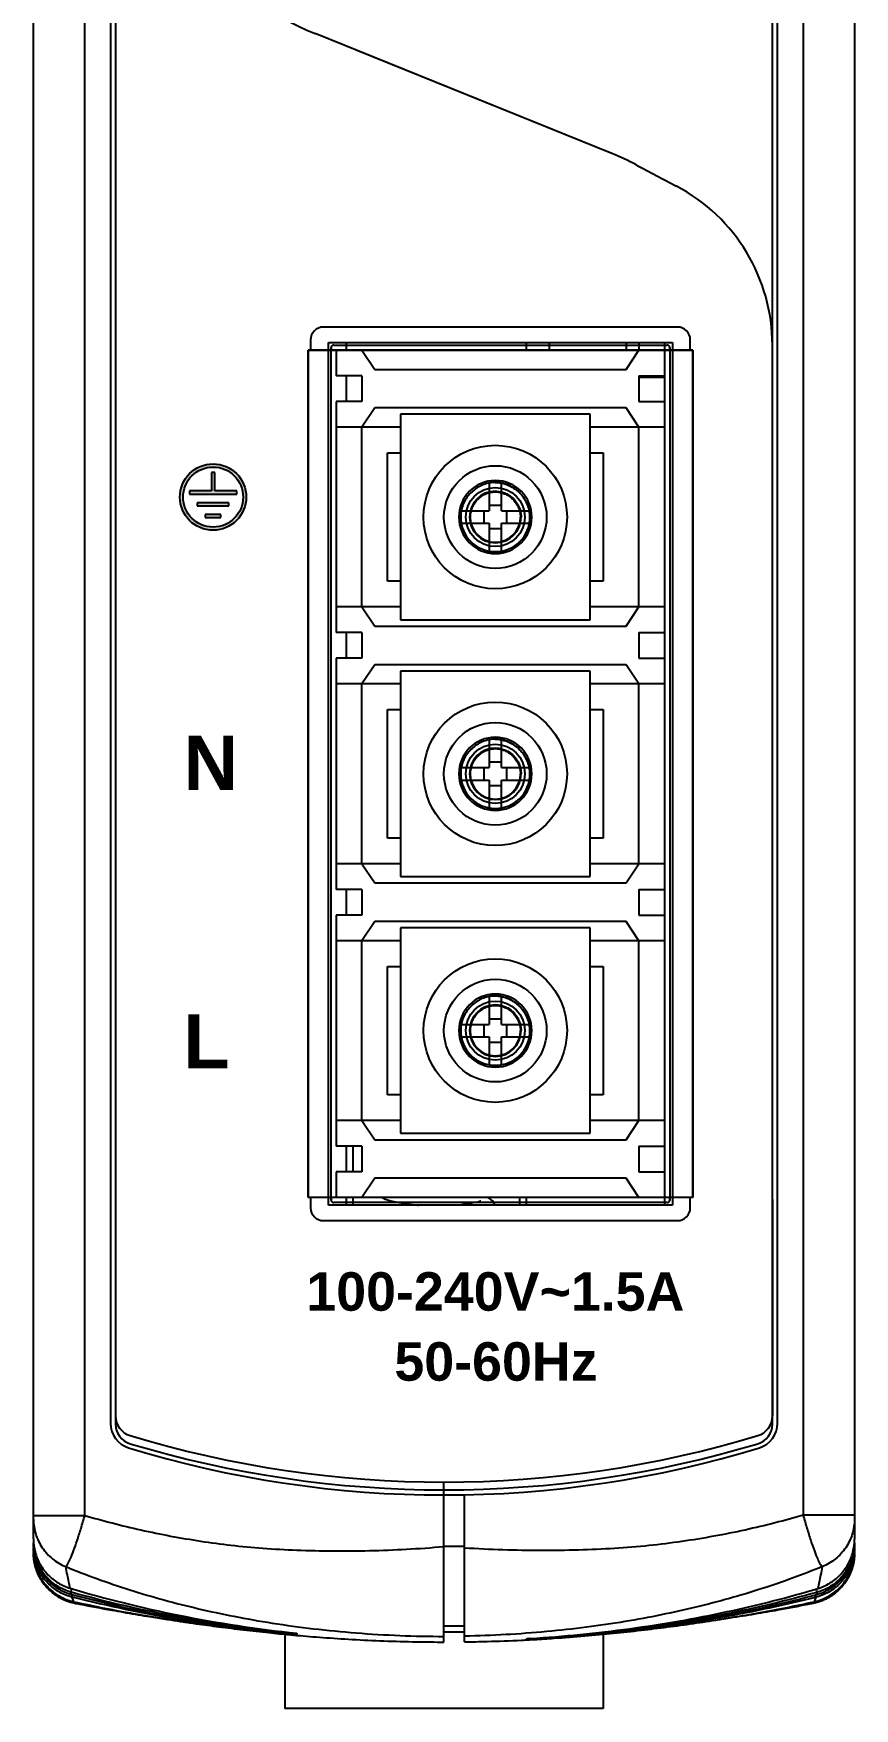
# Model space of a CAD drawing. Header units: inches. Extents: x -228 to 241, y -155 to 115.
# Drawn here: x -118.608 to -117.978, y -43.948 to -42.664 of the extents above; entities that cross this region are included whole.
import ezdxf

# ---------------------------------------------------------------- set-up
doc = ezdxf.new("R2010")
doc.units = ezdxf.units.IN
doc.header["$MEASUREMENT"] = 0
doc.styles.add('ARIAL_BOLD', font='arialbd.ttf')

msp = doc.modelspace()

# ---------------------------------------------------------------- hatches: boundary and pattern name
h = msp.add_hatch(color=256)
h.paths.add_polyline_path([(-118.444365, -43.019284, 1), (-118.495261, -43.019284, 1)])
h.paths.add_polyline_path([(-118.492837, -43.019284, -1), (-118.446788, -43.019284, -1)], flags=16)
h.paths.add_polyline_path([(-118.451636, -43.016982), (-118.48799, -43.016982), (-118.48799, -43.014558), (-118.471024, -43.014558), (-118.471024, -43.000501), (-118.468601, -43.000501), (-118.468601, -43.014558), (-118.451636, -43.014558)], flags=0)
h.paths.add_polyline_path([(-118.457695, -43.023647), (-118.457695, -43.026071), (-118.481931, -43.026071), (-118.481931, -43.023647)], flags=0)
h.paths.add_polyline_path([(-118.463754, -43.032614), (-118.463754, -43.035038), (-118.475872, -43.035038), (-118.475872, -43.032614)], flags=0)

# ---------------------------------------------------------------- linework, layer by layer
for p, q in [((-118.607618, -43.817991), (-118.607618, -41.601594)), ((-117.977696, -41.601409), (-117.977696, -43.818175)), ((-118.568247, -43.799917), (-118.568248, -41.619791)), ((-118.017066, -41.619661), (-118.017066, -43.799796)), ((-118.548562, -41.690307), (-118.548562, -43.729278)), ((-118.544625, -41.689687), (-118.544625, -43.729898)), ((-118.040689, -43.729898), (-118.040688, -41.689687)), ((-118.036751, -43.729278), (-118.036751, -41.690307)), ((-118.040688, -42.902879), (-118.040688, -41.695855)), ((-118.544625, -42.413535), (-118.544625, -43.72373)), ((-118.163797, -42.75595), (-118.391619, -42.663904)), ((-118.163797, -42.75595), (-118.359962, -42.676694)), ((-118.395019, -42.898769), (-118.395019, -42.906643)), ((-118.113523, -42.888926), (-118.385177, -42.888926)), ((-118.38124, -42.900737), (-118.11746, -42.900737)), ((-118.38124, -43.562155), (-118.38124, -42.900737)), ((-118.36746, -42.906643), (-118.36746, -42.900737)), ((-118.229665, -42.900737), (-118.229665, -42.906643)), ((-118.211948, -42.900737), (-118.211948, -42.905659)), ((-118.152893, -42.900737), (-118.152893, -42.906643)), ((-118.143051, -42.900737), (-118.143051, -42.906643)), ((-118.123366, -42.900737), (-118.123366, -43.562155)), ((-118.11746, -42.900737), (-118.11746, -43.562155)), ((-118.103681, -42.906643), (-118.103681, -42.898769)), ((-118.396988, -42.906643), (-118.101712, -42.906643)), ((-118.396988, -42.906643), (-118.396988, -43.556249)), ((-118.101712, -42.906643), (-118.396988, -42.906643)), ((-118.396988, -43.556249), (-118.396988, -42.906643)), ((-118.379271, -42.904674), (-118.379271, -42.906643)), ((-118.379271, -43.558218), (-118.379271, -42.904674)), ((-118.377303, -42.902706), (-118.121397, -42.902706)), ((-118.123366, -42.906643), (-118.375334, -42.906643)), ((-118.375334, -42.906643), (-118.375334, -42.926328)), ((-118.355649, -42.906643), (-118.345807, -42.921407)), ((-118.211948, -42.905659), (-118.211906, -42.906643)), ((-118.211948, -42.905659), (-118.211914, -42.906643)), ((-118.152893, -42.921407), (-118.143051, -42.906643)), ((-118.119429, -42.906643), (-118.119429, -42.904674)), ((-118.119429, -42.904674), (-118.119429, -43.558218)), ((-118.101712, -42.906643), (-118.101712, -43.556249)), ((-118.101712, -43.556249), (-118.101712, -42.906643)), ((-118.040689, -43.72373), (-118.040688, -42.902879)), ((-118.355649, -42.926328), (-118.375334, -42.926328)), ((-118.36746, -42.946013), (-118.36746, -42.926328)), ((-118.355649, -42.926328), (-118.355649, -42.946013)), ((-118.345807, -42.921407), (-118.152893, -42.921407)), ((-118.143051, -42.926328), (-118.123366, -42.926328)), ((-118.143051, -42.926328), (-118.143051, -42.946013)), ((-118.143051, -42.927312), (-118.123366, -42.927312)), ((-118.355649, -42.946013), (-118.375334, -42.946013)), ((-118.375334, -42.946013), (-118.375334, -43.123178)), ((-118.345807, -42.950934), (-118.355649, -42.965698)), ((-118.152893, -42.950934), (-118.345807, -42.950934)), ((-118.143051, -42.965698), (-118.152893, -42.950934)), ((-118.143051, -42.946013), (-118.123366, -42.946013)), ((-118.180452, -42.955855), (-118.326122, -42.955855)), ((-118.326122, -42.955855), (-118.326122, -43.113336)), ((-118.180452, -43.113336), (-118.180452, -42.955855)), ((-118.326122, -42.965698), (-118.375334, -42.965698)), ((-118.355649, -43.103493), (-118.355649, -42.965698)), ((-118.123366, -42.965698), (-118.180452, -42.965698)), ((-118.143051, -43.103493), (-118.143051, -42.965698)), ((-118.335964, -42.985383), (-118.326122, -42.985383)), ((-118.335964, -43.083808), (-118.335964, -42.985383)), ((-118.180452, -42.985383), (-118.17061, -42.985383)), ((-118.17061, -42.985383), (-118.17061, -43.083808)), ((-118.468601, -43.000501), (-118.471024, -43.000501)), ((-118.471024, -43.000501), (-118.471024, -43.014558)), ((-118.468601, -43.000501), (-118.471024, -43.000501)), ((-118.471024, -43.000501), (-118.471024, -43.014558)), ((-118.468601, -43.014558), (-118.468601, -43.000501)), ((-118.468601, -43.014558), (-118.468601, -43.000501)), ((-118.471024, -43.014558), (-118.48799, -43.014558)), ((-118.48799, -43.014558), (-118.48799, -43.016982)), ((-118.471024, -43.014558), (-118.48799, -43.014558)), ((-118.48799, -43.014558), (-118.48799, -43.016982)), ((-118.451636, -43.014558), (-118.468601, -43.014558)), ((-118.451636, -43.014558), (-118.468601, -43.014558)), ((-118.451636, -43.016982), (-118.451636, -43.014558)), ((-118.451636, -43.016982), (-118.451636, -43.014558)), ((-118.258037, -43.008177), (-118.258037, -43.029846)), ((-118.248537, -43.029846), (-118.248537, -43.008177)), ((-118.48799, -43.016982), (-118.451636, -43.016982)), ((-118.48799, -43.016982), (-118.451636, -43.016982)), ((-118.457695, -43.023647), (-118.481931, -43.023647)), ((-118.481931, -43.023647), (-118.481931, -43.026071)), ((-118.457695, -43.023647), (-118.481931, -43.023647)), ((-118.481931, -43.023647), (-118.481931, -43.026071)), ((-118.481931, -43.026071), (-118.457695, -43.026071)), ((-118.481931, -43.026071), (-118.457695, -43.026071)), ((-118.457695, -43.026071), (-118.457695, -43.023647)), ((-118.457695, -43.026071), (-118.457695, -43.023647)), ((-118.248537, -43.025746), (-118.258037, -43.025746)), ((-118.463754, -43.032614), (-118.475872, -43.032614)), ((-118.475872, -43.032614), (-118.475872, -43.035038)), ((-118.463754, -43.032614), (-118.475872, -43.032614)), ((-118.475872, -43.032614), (-118.475872, -43.035038)), ((-118.475872, -43.035038), (-118.463754, -43.035038)), ((-118.475872, -43.035038), (-118.463754, -43.035038)), ((-118.463754, -43.035038), (-118.463754, -43.032614)), ((-118.463754, -43.035038), (-118.463754, -43.032614)), ((-118.279706, -43.029846), (-118.258037, -43.029846)), ((-118.279706, -43.039346), (-118.258037, -43.039346)), ((-118.262136, -43.029846), (-118.262136, -43.039346)), ((-118.258037, -43.039346), (-118.258037, -43.061014)), ((-118.248537, -43.029846), (-118.226868, -43.029846)), ((-118.248537, -43.061014), (-118.248537, -43.039346)), ((-118.248537, -43.039346), (-118.226868, -43.039346)), ((-118.244438, -43.039346), (-118.244438, -43.029846)), ((-118.258037, -43.043445), (-118.248537, -43.043445)), ((-118.326122, -43.083808), (-118.335964, -43.083808)), ((-118.17061, -43.083808), (-118.180452, -43.083808)), ((-118.326122, -43.103493), (-118.375334, -43.103493)), ((-118.355649, -43.103493), (-118.345807, -43.118257)), ((-118.123366, -43.103493), (-118.180452, -43.103493)), ((-118.152893, -43.118257), (-118.143051, -43.103493)), ((-118.345807, -43.118257), (-118.152893, -43.118257)), ((-118.326122, -43.113336), (-118.180452, -43.113336)), ((-118.355649, -43.123178), (-118.375334, -43.123178)), ((-118.36746, -43.142863), (-118.36746, -43.123178)), ((-118.355649, -43.123178), (-118.355649, -43.142863)), ((-118.143051, -43.123178), (-118.123366, -43.123178)), ((-118.143051, -43.123178), (-118.143051, -43.142863)), ((-118.355649, -43.142863), (-118.375334, -43.142863)), ((-118.375334, -43.142863), (-118.375334, -43.320029)), ((-118.143051, -43.142863), (-118.123366, -43.142863)), ((-118.345807, -43.147785), (-118.355649, -43.162548)), ((-118.152893, -43.147785), (-118.345807, -43.147785)), ((-118.180452, -43.152706), (-118.326122, -43.152706)), ((-118.326122, -43.152706), (-118.326122, -43.310186)), ((-118.180452, -43.310186), (-118.180452, -43.152706)), ((-118.143051, -43.162548), (-118.152893, -43.147785)), ((-118.326122, -43.162548), (-118.375334, -43.162548)), ((-118.355649, -43.300344), (-118.355649, -43.162548)), ((-118.123366, -43.162548), (-118.180452, -43.162548)), ((-118.143051, -43.300344), (-118.143051, -43.162548)), ((-118.335964, -43.182233), (-118.326122, -43.182233)), ((-118.335964, -43.280659), (-118.335964, -43.182233)), ((-118.180452, -43.182233), (-118.17061, -43.182233)), ((-118.17061, -43.182233), (-118.17061, -43.280659)), ((-118.258037, -43.205027), (-118.258037, -43.226696)), ((-118.248537, -43.226696), (-118.248537, -43.205027)), ((-118.279706, -43.226696), (-118.258037, -43.226696)), ((-118.262136, -43.226696), (-118.262136, -43.236196)), ((-118.248537, -43.222597), (-118.258037, -43.222597)), ((-118.248537, -43.226696), (-118.226868, -43.226696)), ((-118.244438, -43.236196), (-118.244438, -43.226696)), ((-118.279706, -43.236196), (-118.258037, -43.236196)), ((-118.258037, -43.236196), (-118.258037, -43.257865)), ((-118.258037, -43.240295), (-118.248537, -43.240295)), ((-118.248537, -43.257865), (-118.248537, -43.236196)), ((-118.248537, -43.236196), (-118.226868, -43.236196)), ((-118.326122, -43.280659), (-118.335964, -43.280659)), ((-118.17061, -43.280659), (-118.180452, -43.280659)), ((-118.326122, -43.300344), (-118.375334, -43.300344)), ((-118.355649, -43.300344), (-118.345807, -43.315107)), ((-118.326122, -43.310186), (-118.180452, -43.310186)), ((-118.123366, -43.300344), (-118.180452, -43.300344)), ((-118.152893, -43.315107), (-118.143051, -43.300344)), ((-118.355649, -43.320029), (-118.375334, -43.320029)), ((-118.36746, -43.339714), (-118.36746, -43.320029)), ((-118.355649, -43.320029), (-118.355649, -43.339714)), ((-118.345807, -43.315107), (-118.152893, -43.315107)), ((-118.143051, -43.320029), (-118.123366, -43.320029)), ((-118.143051, -43.320029), (-118.143051, -43.339714)), ((-118.355649, -43.339714), (-118.375334, -43.339714)), ((-118.375334, -43.339714), (-118.375334, -43.516879)), ((-118.345807, -43.344635), (-118.355649, -43.359399)), ((-118.152893, -43.344635), (-118.345807, -43.344635)), ((-118.180452, -43.349556), (-118.326122, -43.349556)), ((-118.326122, -43.349556), (-118.326122, -43.507037)), ((-118.180452, -43.507037), (-118.180452, -43.349556)), ((-118.143051, -43.359399), (-118.152893, -43.344635)), ((-118.143051, -43.339714), (-118.123366, -43.339714)), ((-118.326122, -43.359399), (-118.375334, -43.359399)), ((-118.355649, -43.497194), (-118.355649, -43.359399)), ((-118.123366, -43.359399), (-118.180452, -43.359399)), ((-118.143051, -43.497194), (-118.143051, -43.359399)), ((-118.335964, -43.379084), (-118.326122, -43.379084)), ((-118.335964, -43.477509), (-118.335964, -43.379084)), ((-118.180452, -43.379084), (-118.17061, -43.379084)), ((-118.17061, -43.379084), (-118.17061, -43.477509)), ((-118.258037, -43.401878), (-118.258037, -43.423546)), ((-118.248537, -43.423546), (-118.248537, -43.401878)), ((-118.279706, -43.423546), (-118.258037, -43.423546)), ((-118.262136, -43.423546), (-118.262136, -43.433046)), ((-118.248537, -43.419447), (-118.258037, -43.419447)), ((-118.248537, -43.423546), (-118.226868, -43.423546)), ((-118.244438, -43.433046), (-118.244438, -43.423546)), ((-118.279706, -43.433046), (-118.258037, -43.433046)), ((-118.258037, -43.433046), (-118.258037, -43.454715)), ((-118.258037, -43.437146), (-118.248537, -43.437146)), ((-118.248537, -43.454715), (-118.248537, -43.433046)), ((-118.248537, -43.433046), (-118.226868, -43.433046)), ((-118.326122, -43.477509), (-118.335964, -43.477509)), ((-118.17061, -43.477509), (-118.180452, -43.477509)), ((-118.326122, -43.497194), (-118.375334, -43.497194)), ((-118.355649, -43.497194), (-118.345807, -43.511958)), ((-118.123366, -43.497194), (-118.180452, -43.497194)), ((-118.152893, -43.511958), (-118.143051, -43.497194)), ((-118.355649, -43.516879), (-118.375334, -43.516879)), ((-118.36746, -43.536564), (-118.36746, -43.516879)), ((-118.362539, -43.516879), (-118.362539, -43.536564)), ((-118.355649, -43.516879), (-118.355649, -43.536564)), ((-118.345807, -43.511958), (-118.152893, -43.511958)), ((-118.326122, -43.507037), (-118.180452, -43.507037)), ((-118.143051, -43.516879), (-118.123366, -43.516879)), ((-118.143051, -43.516879), (-118.143051, -43.536564)), ((-118.355649, -43.536564), (-118.375334, -43.536564)), ((-118.375334, -43.536564), (-118.375334, -43.556249)), ((-118.345807, -43.541485), (-118.355649, -43.556249)), ((-118.152893, -43.541485), (-118.345807, -43.541485)), ((-118.143051, -43.556249), (-118.152893, -43.541485)), ((-118.143051, -43.536564), (-118.123366, -43.536564)), ((-118.101712, -43.556249), (-118.396988, -43.556249)), ((-118.101712, -43.556249), (-118.396988, -43.556249)), ((-118.395019, -43.556249), (-118.395019, -43.564123)), ((-118.11746, -43.562155), (-118.38124, -43.562155)), ((-118.379271, -43.556249), (-118.379271, -43.558218)), ((-118.121397, -43.560186), (-118.377303, -43.560186)), ((-118.123366, -43.556249), (-118.375334, -43.556249)), ((-118.36746, -43.562155), (-118.36746, -43.556249)), ((-118.362539, -43.556249), (-118.362539, -43.562155)), ((-118.234586, -43.562155), (-118.234586, -43.556249)), ((-118.229665, -43.556249), (-118.229665, -43.562155)), ((-118.119429, -43.558218), (-118.119429, -43.556249)), ((-118.103681, -43.564123), (-118.103681, -43.556249)), ((-118.040689, -43.557839), (-118.040689, -43.72373)), ((-118.385177, -43.573966), (-118.113523, -43.573966)), ((-118.292657, -43.897025), (-118.292657, -43.774463)), ((-118.276909, -43.896924), (-118.276909, -43.784156)), ((-117.977696, -43.799796), (-118.017066, -43.799796)), ((-118.607618, -43.799917), (-118.568247, -43.799917)), ((-118.607618, -43.820868), (-118.607247, -43.820868)), ((-118.607618, -43.820868), (-118.607618, -43.822418)), ((-118.607618, -43.824506), (-118.607342, -43.824506)), ((-118.607618, -43.824506), (-118.607618, -43.827615)), ((-118.276909, -43.823834), (-118.292657, -43.823834)), ((-117.977696, -43.821022), (-117.978063, -43.821022)), ((-117.977696, -43.824615), (-117.977968, -43.824615)), ((-117.977696, -43.821022), (-117.977696, -43.822554)), ((-117.977696, -43.824615), (-117.977696, -43.827642)), ((-118.607618, -43.828333), (-118.607107, -43.828333)), ((-117.977696, -43.828348), (-117.977793, -43.828348)), ((-118.276909, -43.884842), (-118.292657, -43.884842)), ((-118.292657, -43.889151), (-118.276909, -43.889151)), ((-118.414704, -43.891021), (-118.414704, -43.947981)), ((-118.17061, -43.891015), (-118.17061, -43.947981)), ((-118.17061, -43.947981), (-118.414704, -43.947981))]:
    msp.add_line(p, q)
for points in [[(-118.340101, -43.556249), (-118.3391, -43.556855), (-118.337675, -43.557493), (-118.336123, -43.558033), (-118.334363, -43.55853), (-118.33232, -43.559014), (-118.329941, -43.559499), (-118.327195, -43.559992), (-118.324071, -43.560495), (-118.320582, -43.561009), (-118.316774, -43.56153), (-118.312733, -43.562052), (-118.311905, -43.562155)], [(-118.264371, -43.558998), (-118.26439, -43.559006), (-118.264757, -43.559144), (-118.265538, -43.559385), (-118.26672, -43.559692), (-118.268285, -43.560041), (-118.27021, -43.56042), (-118.272472, -43.560818), (-118.27507, -43.561234), (-118.278018, -43.56167), (-118.28133, -43.562128), (-118.281534, -43.562155)], [(-118.253565, -43.562155), (-118.254228, -43.560414), (-118.255397, -43.55881), (-118.256731, -43.557667), (-118.25813, -43.556837), (-118.259475, -43.556249)], [(-118.229359, -43.895383), (-118.229353, -43.89534), (-118.229347, -43.895259)]]:
    msp.add_lwpolyline(points)
for centre, radius in [((-118.253287, -43.034596), 0.055), ((-118.469813, -43.019284), 0.025448), ((-118.469813, -43.019284), 0.025448), ((-118.469813, -43.019284), 0.023024), ((-118.253287, -43.034596), 0.03937), ((-118.253287, -43.034596), 0.022676), ((-118.253287, -43.231446), 0.055), ((-118.253287, -43.231446), 0.03937), ((-118.253287, -43.231446), 0.022676), ((-118.253287, -43.428296), 0.055), ((-118.253287, -43.428296), 0.03937), ((-118.253287, -43.428296), 0.022676)]:
    msp.add_circle(centre, radius)
for centre, radius, start, end in [((-118.310504, -42.463135), 0.216535, 219.044976, 248), ((-118.237539, -42.938466), 0.19685, 62.045156, 68), ((-113.531328, -34.070517), 9.84252, 242.0451559, 242.2488548), ((-118.178484, -42.902879), 0.137795, 0, 62.248855), ((-118.385177, -42.898769), 0.009843, 89.999998, 179.999998), ((-118.113523, -42.898769), 0.009843, 359.999998, 89.999998), ((-118.377303, -42.904674), 0.001969, 90, 180), ((-118.121397, -42.904674), 0.001969, 0, 90), ((-118.253287, -43.034596), 0.028, 0, 180), ((-118.253287, -43.034596), 0.019773, 90, 0), ((-118.253287, -43.034596), 0.028, 180, 0), ((-118.253287, -43.034596), 0.026574, 180, 0), ((-118.253287, -43.034596), 0.01934, 180, 360), ((-118.253287, -43.231446), 0.028, 0, 180), ((-118.253287, -43.231446), 0.019773, 90, 0), ((-118.253287, -43.231446), 0.028, 180, 0), ((-118.253287, -43.231446), 0.026574, 180, 0), ((-118.253287, -43.231446), 0.01934, 180, 360), ((-118.253287, -43.428296), 0.028, 0, 180), ((-118.253287, -43.428296), 0.019773, 90, 0), ((-118.253287, -43.428296), 0.028, 180, 0), ((-118.253287, -43.428296), 0.026574, 180, 0), ((-118.253287, -43.428296), 0.01934, 180, 360), ((-118.385177, -43.564123), 0.009843, 179.999998, 269.999998), ((-118.377303, -43.558218), 0.001969, 180, 270), ((-118.121397, -43.558218), 0.001969, 270, 0), ((-118.113523, -43.564123), 0.009843, 269.999998, 359.999998), ((-118.528877, -43.729278), 0.019685, 180.000002, 252.981358), ((-118.528877, -43.72373), 0.015748, 180, 253.150724), ((-118.528877, -43.729898), 0.015748, 180, 253.27552), ((-118.056437, -43.729898), 0.015748, 286.724481, 359.999996), ((-118.056437, -43.72373), 0.015748, 286.849278, 359.999996), ((-118.056436, -43.729278), 0.019685, 287.018648, 359.999998), ((-118.292657, -42.957534), 0.826772, 252.981358, 287.018648), ((-118.292657, -42.943755), 0.830709, 253.150724, 286.849278), ((-118.292657, -42.943755), 0.836614, 253.27552, 286.724481)]:
    msp.add_arc(centre, radius, start, end)
for points, start_tangent, end_tangent in [([(-118.253287, -43.008022), (-118.257745, -43.008425), (-118.262169, -43.009645), (-118.266412, -43.011669), (-118.270266, -43.014411), (-118.273613, -43.017784), (-118.276313, -43.021641), (-118.278291, -43.025857), (-118.279473, -43.030223), (-118.27986, -43.034596)], (-0.99999824, -0.00187431), (-0.00175024, -0.99999847)), ([(-118.272627, -43.034596), (-118.272334, -43.031411), (-118.27144, -43.028208), (-118.269948, -43.025113), (-118.267924, -43.022286), (-118.26544, -43.019827), (-118.26261, -43.01784), (-118.25954, -43.016392), (-118.256392, -43.015533), (-118.253287, -43.015256)], (0.00253301, 0.99999679), (0.99999737, 0.00229278)), ([(-118.253287, -43.015256), (-118.256472, -43.015548), (-118.259674, -43.016442), (-118.262769, -43.017934), (-118.265596, -43.019959), (-118.268056, -43.022443), (-118.270042, -43.025273), (-118.271491, -43.028342), (-118.272349, -43.031491), (-118.272627, -43.034596)], (-0.99999679, -0.00253301), (-0.00229278, -0.99999737)), ([(-118.253287, -43.008118), (-118.254871, -43.008124), (-118.256454, -43.008144), (-118.258037, -43.008177)], (-1, 0), (-0.99969531, -0.02468367)), ([(-118.226713, -43.034596), (-118.227117, -43.030137), (-118.228336, -43.025713), (-118.23036, -43.02147), (-118.233102, -43.017616), (-118.236475, -43.01427), (-118.240333, -43.011569), (-118.244548, -43.009591), (-118.248915, -43.00841), (-118.253287, -43.008022)], (-0.00187431, 0.99999824), (-0.99999847, 0.00175024)), ([(-118.253287, -43.008022), (-118.248911, -43.008424), (-118.24451, -43.009652), (-118.240258, -43.011702), (-118.236374, -43.014484), (-118.232994, -43.017897), (-118.230265, -43.021786), (-118.228274, -43.026003), (-118.227095, -43.03033), (-118.226713, -43.034596)], (0.99999679, -0.00253301), (0.00229278, -0.99999737)), ([(-118.248537, -43.008177), (-118.25012, -43.008144), (-118.251703, -43.008124), (-118.253287, -43.008118)], (-0.99969531, 0.02468367), (-1, 0)), ([(-118.253287, -43.014823), (-118.251443, -43.014909), (-118.249637, -43.015163), (-118.247883, -43.015576), (-118.246195, -43.016138), (-118.244575, -43.016845), (-118.243006, -43.017706), (-118.241492, -43.018726), (-118.240098, -43.019864), (-118.238849, -43.021086), (-118.237718, -43.022406), (-118.236685, -43.023856), (-118.235739, -43.025483), (-118.234918, -43.027279), (-118.234281, -43.029143), (-118.233843, -43.031005), (-118.233593, -43.032832), (-118.233519, -43.034596)], (1, 0), (0, -1)), ([(-118.253287, -43.015256), (-118.250102, -43.015548), (-118.2469, -43.016442), (-118.243805, -43.017934), (-118.240978, -43.019959), (-118.238518, -43.022443), (-118.236532, -43.025273), (-118.235083, -43.028342), (-118.234225, -43.031491), (-118.233947, -43.034596)], (0.99999679, -0.00253301), (0.00229278, -0.99999737)), ([(-118.279706, -43.029846), (-118.279738, -43.031428), (-118.279758, -43.033012), (-118.279765, -43.034596)], (-0.02468559, -0.99969526), (0, -1)), ([(-118.279765, -43.034596), (-118.279758, -43.036179), (-118.279738, -43.037763), (-118.279706, -43.039346)], (0, -1), (0.02468559, -0.99969526)), ([(-118.226809, -43.034596), (-118.226816, -43.033012), (-118.226835, -43.031428), (-118.226868, -43.029846)], (0, 1), (-0.02468559, 0.99969526)), ([(-118.226868, -43.039346), (-118.226835, -43.037763), (-118.226816, -43.036179), (-118.226809, -43.034596)], (0.02468559, 0.99969526), (0, 1)), ([(-118.258037, -43.061014), (-118.254871, -43.061067), (-118.251703, -43.061067), (-118.248537, -43.061014)], (0.99969531, -0.02468367), (0.99969531, 0.02468367)), ([(-118.253287, -43.204872), (-118.257745, -43.205276), (-118.262169, -43.206495), (-118.266412, -43.208519), (-118.270266, -43.211261), (-118.273613, -43.214634), (-118.276313, -43.218492), (-118.278291, -43.222707), (-118.279473, -43.227074), (-118.27986, -43.231446)], (-0.99999824, -0.00187431), (-0.00175024, -0.99999847)), ([(-118.226713, -43.231446), (-118.227117, -43.226988), (-118.228336, -43.222564), (-118.23036, -43.21832), (-118.233102, -43.214466), (-118.236475, -43.21112), (-118.240333, -43.208419), (-118.244548, -43.206442), (-118.248915, -43.20526), (-118.253287, -43.204872)], (-0.00187431, 0.99999824), (-0.99999847, 0.00175024)), ([(-118.253287, -43.204872), (-118.248911, -43.205274), (-118.24451, -43.206502), (-118.240258, -43.208552), (-118.236374, -43.211334), (-118.232994, -43.214747), (-118.230265, -43.218636), (-118.228274, -43.222854), (-118.227095, -43.22718), (-118.226713, -43.231446)], (0.99999679, -0.00253301), (0.00229278, -0.99999737)), ([(-118.272627, -43.231446), (-118.272334, -43.228261), (-118.27144, -43.225059), (-118.269948, -43.221964), (-118.267924, -43.219137), (-118.26544, -43.216677), (-118.26261, -43.214691), (-118.25954, -43.213242), (-118.256392, -43.212384), (-118.253287, -43.212106)], (0.00253301, 0.99999679), (0.99999737, 0.00229278)), ([(-118.253287, -43.212106), (-118.256472, -43.212398), (-118.259674, -43.213292), (-118.262769, -43.214784), (-118.265596, -43.216809), (-118.268056, -43.219293), (-118.270042, -43.222123), (-118.271491, -43.225193), (-118.272349, -43.228341), (-118.272627, -43.231446)], (-0.99999679, -0.00253301), (-0.00229278, -0.99999737)), ([(-118.253287, -43.211673), (-118.251443, -43.211759), (-118.249637, -43.212013), (-118.247883, -43.212426), (-118.246195, -43.212989), (-118.244575, -43.213696), (-118.243006, -43.214556), (-118.241492, -43.215576), (-118.240098, -43.216714), (-118.238849, -43.217937), (-118.237718, -43.219257), (-118.236685, -43.220707), (-118.235739, -43.222334), (-118.234918, -43.224129), (-118.234281, -43.225993), (-118.233843, -43.227855), (-118.233593, -43.229682), (-118.233519, -43.231446)], (1, 0), (0, -1)), ([(-118.253287, -43.212106), (-118.250102, -43.212398), (-118.2469, -43.213292), (-118.243805, -43.214784), (-118.240978, -43.216809), (-118.238518, -43.219293), (-118.236532, -43.222123), (-118.235083, -43.225193), (-118.234225, -43.228341), (-118.233947, -43.231446)], (0.99999679, -0.00253301), (0.00229278, -0.99999737)), ([(-118.226809, -43.231446), (-118.226816, -43.229862), (-118.226835, -43.228279), (-118.226868, -43.226696)], (0, 1), (-0.02468559, 0.99969526)), ([(-118.226868, -43.236196), (-118.226835, -43.234613), (-118.226816, -43.23303), (-118.226809, -43.231446)], (0.02468559, 0.99969526), (0, 1)), ([(-118.258037, -43.257865), (-118.254871, -43.257917), (-118.251703, -43.257917), (-118.248537, -43.257865)], (0.99969531, -0.02468367), (0.99969531, 0.02468367)), ([(-118.253287, -43.401723), (-118.257745, -43.402126), (-118.262169, -43.403345), (-118.266412, -43.40537), (-118.270266, -43.408112), (-118.273613, -43.411484), (-118.276313, -43.415342), (-118.278291, -43.419558), (-118.279473, -43.423924), (-118.27986, -43.428296)], (-0.99999824, -0.00187431), (-0.00175024, -0.99999847)), ([(-118.253287, -43.401819), (-118.254871, -43.401825), (-118.256454, -43.401845), (-118.258037, -43.401878)], (-1, 0), (-0.99969531, -0.02468367)), ([(-118.226713, -43.428296), (-118.227117, -43.423838), (-118.228336, -43.419414), (-118.23036, -43.415171), (-118.233102, -43.411317), (-118.236475, -43.40797), (-118.240333, -43.40527), (-118.244548, -43.403292), (-118.248915, -43.402111), (-118.253287, -43.401723)], (-0.00187431, 0.99999824), (-0.99999847, 0.00175024)), ([(-118.253287, -43.401723), (-118.248911, -43.402124), (-118.24451, -43.403353), (-118.240258, -43.405403), (-118.236374, -43.408185), (-118.232994, -43.411598), (-118.230265, -43.415487), (-118.228274, -43.419704), (-118.227095, -43.42403), (-118.226713, -43.428296)], (0.99999679, -0.00253301), (0.00229278, -0.99999737)), ([(-118.248537, -43.401878), (-118.25012, -43.401845), (-118.251703, -43.401825), (-118.253287, -43.401819)], (-0.99969531, 0.02468367), (-1, 0)), ([(-118.272627, -43.428296), (-118.272334, -43.425111), (-118.27144, -43.421909), (-118.269948, -43.418814), (-118.267924, -43.415987), (-118.26544, -43.413527), (-118.26261, -43.411541), (-118.25954, -43.410093), (-118.256392, -43.409234), (-118.253287, -43.408957)], (0.00253301, 0.99999679), (0.99999737, 0.00229278)), ([(-118.253287, -43.408957), (-118.256472, -43.409249), (-118.259674, -43.410143), (-118.262769, -43.411635), (-118.265596, -43.413659), (-118.268056, -43.416143), (-118.270042, -43.418974), (-118.271491, -43.422043), (-118.272349, -43.425192), (-118.272627, -43.428296)], (-0.99999679, -0.00253301), (-0.00229278, -0.99999737)), ([(-118.253287, -43.408524), (-118.251443, -43.40861), (-118.249637, -43.408863), (-118.247883, -43.409276), (-118.246195, -43.409839), (-118.244575, -43.410546), (-118.243006, -43.411407), (-118.241492, -43.412427), (-118.240098, -43.413565), (-118.238849, -43.414787), (-118.237718, -43.416107), (-118.236685, -43.417557), (-118.235739, -43.419184), (-118.234918, -43.42098), (-118.234281, -43.422843), (-118.233843, -43.424705), (-118.233593, -43.426532), (-118.233519, -43.428296)], (1, 0), (0, -1)), ([(-118.253287, -43.408957), (-118.250102, -43.409249), (-118.2469, -43.410143), (-118.243805, -43.411635), (-118.240978, -43.413659), (-118.238518, -43.416143), (-118.236532, -43.418974), (-118.235083, -43.422043), (-118.234225, -43.425192), (-118.233947, -43.428296)], (0.99999679, -0.00253301), (0.00229278, -0.99999737)), ([(-118.279706, -43.423546), (-118.279738, -43.425129), (-118.279758, -43.426712), (-118.279765, -43.428296)], (-0.02468559, -0.99969526), (0, -1)), ([(-118.226809, -43.428296), (-118.226816, -43.426712), (-118.226835, -43.425129), (-118.226868, -43.423546)], (0, 1), (-0.02468559, 0.99969526)), ([(-118.279765, -43.428296), (-118.279758, -43.42988), (-118.279738, -43.431464), (-118.279706, -43.433046)], (0, -1), (0.02468559, -0.99969526)), ([(-118.226868, -43.433046), (-118.226835, -43.431464), (-118.226816, -43.42988), (-118.226809, -43.428296)], (0.02468559, 0.99969526), (0, 1)), ([(-118.258037, -43.454715), (-118.254871, -43.454768), (-118.251703, -43.454768), (-118.248537, -43.454715)], (0.99969531, -0.02468367), (0.99969531, 0.02468367)), ([(-118.017066, -43.799796), (-118.038609, -43.805704), (-118.061614, -43.811147), (-118.085574, -43.815943), (-118.110119, -43.819949), (-118.135402, -43.823086), (-118.161787, -43.825284), (-118.189458, -43.826544), (-118.218218, -43.826927), (-118.247457, -43.826429), (-118.276909, -43.825001)], (-0.9593475, -0.28222753), (-0.99789769, 0.06480898)), ([(-118.017066, -43.799796), (-118.014201, -43.809804), (-118.011272, -43.819122), (-118.008468, -43.827167), (-118.00596, -43.83343), (-118.003902, -43.837517), (-118.002417, -43.839172)], (0.26305473, -0.96478091), (0.94505425, -0.32691355)), ([(-118.607618, -43.802743), (-118.60589, -43.814239), (-118.600858, -43.824725), (-118.592963, -43.833282), (-118.582899, -43.839159)], (0.00000358, -1), (0.9286181, -0.37103695)), ([(-118.5829, -43.839161), (-118.581445, -43.837501), (-118.579406, -43.833422), (-118.576905, -43.827179), (-118.574093, -43.819165), (-118.571145, -43.809885), (-118.568247, -43.799917)], (0.93855538, 0.34512868), (0.26731584, 0.96360897)), ([(-118.568247, -43.799917), (-118.547236, -43.805769), (-118.525191, -43.811073), (-118.502417, -43.815744), (-118.479374, -43.819654), (-118.456122, -43.822757), (-118.431756, -43.825074), (-118.405589, -43.82655), (-118.378063, -43.827158), (-118.349771, -43.82693), (-118.321337, -43.825845), (-118.292657, -43.823834)], (0.95820375, -0.28608665), (0.99624565, 0.08657135)), ([(-117.977696, -43.802753), (-117.979424, -43.81425), (-117.984457, -43.824738), (-117.992352, -43.833295), (-118.002417, -43.839172)], (0.00000205, -1), (-0.92862564, -0.3710181)), ([(-118.607618, -43.817991), (-118.606331, -43.827983), (-118.602557, -43.837322), (-118.596536, -43.845409), (-118.588672, -43.851701), (-118.579481, -43.855793)], (0.00009211, -1), (0.95797674, -0.2868459)), ([(-118.578799, -43.858784), (-118.588195, -43.854806), (-118.596245, -43.848549), (-118.602417, -43.840429), (-118.606295, -43.830991), (-118.607618, -43.820868)], (-0.96364307, 0.26719287), (-0.00010403, 0.99999999)), ([(-118.607618, -43.822418), (-118.606272, -43.832628), (-118.60233, -43.842138), (-118.596059, -43.850308), (-118.587888, -43.856574), (-118.578381, -43.860508)], (0.00010646, -0.99999999), (0.96599872, -0.25854686)), ([(-118.577808, -43.862683), (-118.587491, -43.858845), (-118.595816, -43.85261), (-118.602215, -43.844412), (-118.606242, -43.834824), (-118.607618, -43.824506)], (-0.97025295, 0.24209338), (-0.00001036, 1)), ([(-117.977696, -43.824615), (-117.979076, -43.834948), (-117.983113, -43.844546), (-117.989521, -43.852742), (-117.997851, -43.85897), (-118.00754, -43.862801)], (-0.00005654, -1), (-0.97049005, -0.24114116)), ([(-118.006965, -43.860652), (-117.997433, -43.856714), (-117.989256, -43.850445), (-117.982983, -43.842275), (-117.979041, -43.832762), (-117.977696, -43.822554)], (0.96630096, 0.25741494), (0.00005607, 1)), ([(-117.977696, -43.821022), (-117.979024, -43.831163), (-117.982912, -43.840609), (-117.989093, -43.848727), (-117.997151, -43.854979), (-118.006554, -43.85895)], (-0.00005641, -1), (-0.9639639, -0.26603308)), ([(-118.005876, -43.855989), (-117.99666, -43.851896), (-117.988785, -43.8456), (-117.982762, -43.837515), (-117.978984, -43.82817), (-117.977696, -43.818175)], (0.95835063, 0.28559425), (0.00005606, 1)), ([(-118.607618, -43.827615), (-118.606616, -43.836442), (-118.603664, -43.844813), (-118.598913, -43.852311), (-118.592605, -43.858554), (-118.58506, -43.863227)], (0.00001138, -1), (0.90414051, -0.42723524)), ([(-118.584744, -43.864076), (-118.59239, -43.859429), (-118.598787, -43.853177), (-118.603607, -43.845645), (-118.606601, -43.837221), (-118.607618, -43.828333)], (-0.90812249, 0.41870461), (-0.00001508, 1)), ([(-118.607618, -43.828587), (-118.606575, -43.837589)], (0.00001604, -1), (0.22852378, -0.97353833)), ([(-118.584253, -43.864658), (-118.592049, -43.860049), (-118.598583, -43.853783), (-118.603512, -43.846193), (-118.606577, -43.837679), (-118.607618, -43.828687)], (-0.9136813, 0.4064314), (-0.00001934, 1)), ([(-118.606575, -43.837589), (-118.606319, -43.838616)], (0.22852378, -0.97353833), (0.2547015, -0.96701972)), ([(-117.977696, -43.828685), (-117.979195, -43.839443), (-117.983572, -43.849376), (-117.990491, -43.857733), (-117.999427, -43.863883)], (-0.00005679, -1), (-0.89409541, -0.44787655)), ([(-117.977696, -43.828348), (-117.979159, -43.838979), (-117.983435, -43.848814), (-117.990209, -43.857132), (-117.998971, -43.863309)], (-0.00005709, -1), (-0.88828265, -0.45929721)), ([(-117.998649, -43.86245), (-117.990003, -43.856242), (-117.983336, -43.84795), (-117.979133, -43.838181), (-117.977696, -43.827642)], (0.8837529, 0.46795386), (0.00005601, 1)), ([(-117.97923, -43.839475), (-117.97917, -43.839268), (-117.977696, -43.828595)], (0.27614159, 0.96111697), (0.00005597, 1)), ([(-118.606319, -43.838616), (-118.603561, -43.845993), (-118.603499, -43.846117)], (0.2547015, -0.96701972), (0.44530346, -0.89537971)), ([(-118.603499, -43.846117), (-118.602747, -43.847555)], (0.44530346, -0.89537971), (0.4818492, -0.87625416)), ([(-118.602747, -43.847555), (-118.598691, -43.853551), (-118.598555, -43.853717)], (0.4818492, -0.87625416), (0.63825842, -0.76982218)), ([(-118.579481, -43.855793), (-118.580485, -43.851087), (-118.581616, -43.84556), (-118.5829, -43.839161)], (-0.21551457, 0.97650063), (-0.19581844, 0.98064017)), ([(-118.5829, -43.839161), (-118.558973, -43.848417), (-118.533698, -43.857), (-118.507484, -43.864735), (-118.480947, -43.871465), (-118.453822, -43.877284), (-118.424378, -43.882468), (-118.39287, -43.886791), (-118.359959, -43.890018), (-118.326578, -43.892), (-118.292657, -43.892713)], (0.9246819, -0.38074057), (0.99999833, -0.00182555)), ([(-118.002417, -43.839172), (-118.024721, -43.847841), (-118.04868, -43.856077), (-118.073683, -43.863602), (-118.099403, -43.870301), (-118.126017, -43.876206), (-118.153898, -43.881344), (-118.183247, -43.885665), (-118.213885, -43.889045), (-118.245183, -43.891354), (-118.276909, -43.892546)], (-0.92459859, -0.38094284), (-0.99980863, -0.01956265)), ([(-118.002417, -43.839172), (-118.003716, -43.845651), (-118.004861, -43.851241), (-118.005876, -43.855989)], (-0.19582331, -0.9806392), (-0.21622168, -0.9763443)), ([(-117.990521, -43.857672), (-117.990309, -43.857477), (-117.984046, -43.850035)], (0.73837983, 0.67438508), (0.54475895, 0.83859268)), ([(-117.984046, -43.850035), (-117.983578, -43.849297)], (0.54475895, 0.83859268), (0.52594493, 0.85051863)), ([(-117.983578, -43.849297), (-117.983481, -43.849139), (-117.97923, -43.839475)], (0.52594493, 0.85051863), (0.27614159, 0.96111697)), ([(-118.598555, -43.853717), (-118.597347, -43.855107)], (0.63825842, -0.76982218), (0.67361686, -0.73908073)), ([(-118.597347, -43.855107), (-118.592235, -43.859807), (-118.592003, -43.859984)], (0.67361686, -0.73908073), (0.79737203, -0.60348807)), ([(-118.592003, -43.859984), (-118.590408, -43.86113)], (0.79737203, -0.60348807), (0.82649654, -0.56294179)), ([(-118.590408, -43.86113), (-118.584529, -43.864436), (-118.584192, -43.864587)], (0.82649654, -0.56294179), (0.91435807, -0.40490656)), ([(-118.58506, -43.863227), (-118.582412, -43.864361)], (0.9041405, -0.42723524), (0.93295997, -0.35998013)), ([(-118.576235, -43.866878), (-118.584744, -43.864076)], (-0.97924028, 0.20270291), (-0.90812249, 0.41870461)), ([(-118.579481, -43.855793), (-118.496347, -43.876467), (-118.405485, -43.890323)], (0.95789854, -0.28710692), (0.99436222, -0.1060367)), ([(-118.578798, -43.858783), (-118.578662, -43.857935), (-118.578209, -43.856108)], (-0.43944544, 0.89826928), (0.18659517, 0.98243689)), ([(-118.578381, -43.860508), (-118.578516, -43.859961), (-118.578655, -43.859387), (-118.578799, -43.858784)], (-0.24245451, 0.97016278), (-0.22953384, 0.97330068)), ([(-118.405458, -43.890993), (-118.494988, -43.878155), (-118.578799, -43.858784)], (-0.99491754, 0.10069308), (-0.96368746, 0.26703273)), ([(-118.578381, -43.860508), (-118.494917, -43.879137), (-118.405432, -43.8915)], (0.96596876, -0.25865878), (0.99529259, -0.09691574)), ([(-118.577808, -43.862682), (-118.5777, -43.861849), (-118.577397, -43.860724)], (-0.60568087, 0.79570766), (0.1676916, 0.9858395)), ([(-118.482642, -43.882073), (-118.493767, -43.880241), (-118.577808, -43.862683)], (-0.98749935, 0.15762306), (-0.9702611, 0.24206072)), ([(-118.576657, -43.866092), (-118.577021, -43.865189), (-118.577404, -43.864052), (-118.577808, -43.862683)], (-0.41083586, 0.91170933), (-0.26935035, 0.96304226)), ([(-118.226186, -43.894275), (-118.150325, -43.886818), (-118.075309, -43.87374), (-118.005876, -43.855989)], (0.99807854, 0.06196151), (0.9582368, 0.28597592)), ([(-118.006554, -43.858949), (-118.077093, -43.875683), (-118.151828, -43.887847), (-118.22323, -43.894557)], (-0.96396135, -0.26604234), (-0.99810474, -0.06153801)), ([(-118.190789, -43.892535), (-118.151621, -43.888431), (-118.0771, -43.876727), (-118.006965, -43.860652)], (0.99619993, 0.08709592), (0.96622129, 0.25771384)), ([(-118.00754, -43.862801), (-118.078629, -43.878031), (-118.101419, -43.881917)], (-0.97046901, -0.24122584), (-0.98740673, -0.15820223)), ([(-118.00754, -43.862801), (-118.007936, -43.864134), (-118.008312, -43.865241), (-118.008662, -43.86612)], (-0.27136845, -0.96247554), (-0.41414921, -0.910209)), ([(-118.007538, -43.862804), (-118.007645, -43.86197), (-118.007944, -43.860873)], (0.61144379, 0.79128787), (-0.16978234, 0.98548159)), ([(-118.006554, -43.858953), (-118.006689, -43.858104), (-118.007134, -43.85631)], (0.4447859, 0.89563693), (-0.18383764, 0.98295662)), ([(-118.006554, -43.858949), (-118.006695, -43.859539), (-118.006834, -43.860106), (-118.006965, -43.860652)], (-0.23056824, -0.97305616), (-0.24381834, -0.96982092)), ([(-117.999427, -43.863883), (-118.004203, -43.865894)], (-0.89409541, -0.44787655), (-0.94508447, -0.32682616)), ([(-118.002804, -43.86435), (-117.998649, -43.86245)], (0.93193838, 0.36261668), (0.8837529, 0.46795386)), ([(-117.998971, -43.863309), (-118.002675, -43.864988)], (-0.88828265, -0.45929721), (-0.93089879, -0.36527721)), ([(-118.000922, -43.864505), (-117.999493, -43.863828)], (0.91213549, 0.40988883), (0.89491847, 0.44622968)), ([(-117.999493, -43.863828), (-117.999146, -43.863653)], (0.89491848, 0.44622967), (0.89045113, 0.45507888)), ([(-117.999146, -43.863653), (-117.99146, -43.858502)], (0.89045113, 0.45507888), (0.759548, 0.65045125)), ([(-117.99146, -43.858502), (-117.990521, -43.857672)], (0.759548, 0.65045125), (0.73837983, 0.67438508)), ([(-118.5756, -43.867366), (-118.584253, -43.864658)], (-0.9823883, 0.1868508), (-0.9136813, 0.4064314)), ([(-118.584192, -43.864587), (-118.582278, -43.865375)], (0.91435807, -0.40490656), (0.93437644, -0.35628733)), ([(-118.582412, -43.864361), (-118.576657, -43.866092)], (0.93295997, -0.35998013), (0.97682271, -0.21405)), ([(-118.582278, -43.865375), (-118.575969, -43.867196)], (0.93437644, -0.35628733), (0.98054317, -0.19630356)), ([(-118.576657, -43.866092), (-118.529393, -43.875495)], (0.97681654, -0.21407812), (0.98434488, -0.17625308)), ([(-118.576236, -43.866876), (-118.576209, -43.866168)], (-0.91001817, 0.41456837), (0.37368227, 0.92755677)), ([(-118.56055, -43.870026), (-118.576235, -43.866878)], (-0.98159368, 0.19098127), (-0.97925553, 0.20262924)), ([(-118.575969, -43.867196), (-118.576146, -43.867002), (-118.576235, -43.866878)], (-0.73953858, 0.67311418), (-0.56143489, 0.82752091)), ([(-118.575969, -43.867196), (-118.57213, -43.867959)], (0.98055086, -0.19626516), (0.98111304, -0.19343528)), ([(-118.575602, -43.867364), (-118.575693, -43.866965)], (-0.98806394, 0.15404434), (0.28543196, 0.95839898)), ([(-118.572141, -43.868019), (-118.5756, -43.867366)], (-0.98284202, 0.18444936), (-0.98239739, 0.18680302)), ([(-118.560568, -43.870143), (-118.572141, -43.868019)], (-0.98428388, 0.17659346), (-0.98284202, 0.18444936)), ([(-118.57213, -43.867959), (-118.547529, -43.872575)], (0.98111304, -0.19343528), (0.98449258, -0.17542625)), ([(-118.533553, -43.874995), (-118.56055, -43.870026)], (-0.98525588, 0.17108725), (-0.98159368, 0.19098127)), ([(-118.547529, -43.872576), (-118.538729, -43.874124), (-118.520557, -43.877189), (-118.520093, -43.877264)], (0.98448849, -0.1754492), (0.98691766, -0.16122509)), ([(-118.520093, -43.877263), (-118.533553, -43.874995)], (-0.98691553, 0.16123817), (-0.98525588, 0.17108725)), ([(-118.529393, -43.875495), (-118.504702, -43.879665)], (0.98434488, -0.17625308), (0.98761682, -0.15688533)), ([(-118.073278, -43.878486), (-118.052748, -43.874935)], (0.98673143, 0.16236096), (0.98393993, 0.17849993)), ([(-118.064011, -43.877066), (-118.063344, -43.876957), (-118.044721, -43.8738), (-118.03667, -43.872377)], (0.98681057, 0.16187925), (0.98439003, 0.17600074)), ([(-118.052907, -43.875197), (-118.064011, -43.877066)], (-0.98544157, -0.17001448), (-0.98680773, -0.1618966)), ([(-118.026697, -43.870411), (-118.052907, -43.875197)], (-0.98192226, -0.18928462), (-0.98544157, -0.17001448)), ([(-118.052748, -43.874935), (-118.008662, -43.86612)], (0.98393993, 0.17849993), (0.97689189, 0.21373401)), ([(-118.03667, -43.872376), (-118.013309, -43.86799)], (0.98439181, 0.17599078), (0.98118728, 0.19305834)), ([(-118.009092, -43.866896), (-118.026697, -43.870411)], (-0.97931935, -0.20232055), (-0.98192226, -0.18928462)), ([(-118.013309, -43.86799), (-118.009357, -43.867207)], (0.98118728, 0.19305834), (0.98061119, 0.19596349)), ([(-118.009724, -43.867365), (-118.0133, -43.86804)], (-0.98244842, -0.18653446), (-0.98290597, -0.18410827)), ([(-118.004203, -43.865894), (-118.009724, -43.867365)], (-0.94508447, -0.32682616), (-0.98247985, -0.18636886)), ([(-118.009723, -43.867366), (-118.009627, -43.866983)], (0.98879633, 0.14927099), (-0.27600099, 0.96115735)), ([(-118.009357, -43.867207), (-118.004172, -43.865796)], (0.98065024, 0.19576798), (0.94477035, 0.32773309)), ([(-118.009092, -43.866896), (-118.00918, -43.867017), (-118.009357, -43.867207)], (-0.56784334, -0.82313665), (-0.74940241, -0.66211481)), ([(-118.00909, -43.866897), (-118.009112, -43.866198)], (0.91196395, 0.41027034), (-0.37350762, 0.92762711)), ([(-118.004216, -43.865556), (-118.009092, -43.866896)], (-0.94524999, -0.32634715), (-0.97935016, -0.20217136)), ([(-118.008662, -43.86612), (-118.002804, -43.86435)], (0.97692808, 0.21356857), (0.93193838, 0.36261668)), ([(-118.002675, -43.864988), (-118.004216, -43.865556)], (-0.93089879, -0.36527721), (-0.94524999, -0.32634715)), ([(-118.004172, -43.865796), (-118.000922, -43.864505)], (0.94477035, 0.32773309), (0.91213549, 0.40988883)), ([(-118.494995, -43.881126), (-118.520093, -43.877263)], (-0.98972395, 0.14299125), (-0.98691553, 0.16123817)), ([(-118.504702, -43.879665), (-118.495001, -43.881168)], (0.98761682, -0.15688533), (0.98878503, -0.14934581)), ([(-118.495001, -43.881168), (-118.492861, -43.88149), (-118.482747, -43.882959)], (0.98878503, -0.14934581), (0.99016825, -0.13988154)), ([(-118.482747, -43.882959), (-118.465402, -43.885314), (-118.446437, -43.887666), (-118.426989, -43.889827), (-118.4113, -43.891377)], (0.99017262, -0.13985057), (0.99568728, -0.09277305)), ([(-118.438432, -43.888267), (-118.482642, -43.882073)], (-0.99277118, 0.12002246), (-0.98749935, 0.15762306)), ([(-118.417152, -43.890647), (-118.438432, -43.888267)], (-0.99475405, 0.10229551), (-0.99277118, 0.12002246)), ([(-118.223418, -43.895072), (-118.208151, -43.894128), (-118.184679, -43.892329), (-118.162591, -43.890266), (-118.141482, -43.887971), (-118.121121, -43.885471), (-118.101298, -43.882779)], (0.99843967, 0.05584103), (0.99006459, 0.1406133)), ([(-118.138696, -43.887277), (-118.152917, -43.889004), (-118.161471, -43.889961)], (-0.99196191, -0.12653687), (-0.99419874, -0.10755864)), ([(-118.101419, -43.881917), (-118.138696, -43.887277)], (-0.98740673, -0.15820223), (-0.99196191, -0.12653687)), ([(-118.101298, -43.88278), (-118.081719, -43.879846)], (0.99006261, 0.14062727), (0.98779292, 0.15577271)), ([(-118.064011, -43.877066), (-118.080876, -43.879725), (-118.081719, -43.879852)], (-0.98680773, -0.1618966), (-0.98883645, -0.14900495)), ([(-118.081719, -43.879846), (-118.079681, -43.879523), (-118.073278, -43.878486)], (0.98779292, 0.15577271), (0.98673143, 0.16236096)), ([(-118.411524, -43.891212), (-118.417152, -43.890647)], (-0.99522125, 0.09764557), (-0.99475405, 0.10229551)), ([(-118.405409, -43.891797), (-118.411524, -43.891212)], (-0.99570231, 0.09261164), (-0.99522125, 0.09764557)), ([(-118.4113, -43.891377), (-118.406855, -43.891784)], (0.99568728, -0.09277305), (0.99597925, -0.08958427)), ([(-118.408168, -43.889983), (-118.407856, -43.890183), (-118.405458, -43.890993)], (0.82500577, -0.56512431), (0.99376991, -0.11145115)), ([(-118.407044, -43.891397), (-118.405409, -43.891797)], (0.92813159, -0.37225227), (0.99533941, -0.09643374)), ([(-118.406855, -43.891784), (-118.405614, -43.891895)], (0.99597925, -0.08958427), (0.99605936, -0.08868911)), ([(-118.405614, -43.891895), (-118.385738, -43.893519), (-118.363107, -43.895004), (-118.338885, -43.89615), (-118.313724, -43.896843), (-118.292657, -43.897025)], (0.99605936, -0.08868911), (1, -0.00000216)), ([(-118.405485, -43.890323), (-118.405471, -43.89068), (-118.405458, -43.890993)], (0.03578869, -0.99935938), (0.0440797, -0.99902802)), ([(-118.405432, -43.8915), (-118.405421, -43.891671), (-118.405398, -43.891794)], (0.06148834, -0.9981078), (0.25864927, -0.9659713)), ([(-118.276909, -43.896923), (-118.25956, -43.896575), (-118.233305, -43.895586), (-118.229265, -43.895386)], (0.99991615, 0.01294985), (0.99868467, 0.05127305)), ([(-118.228406, -43.895255), (-118.229359, -43.895385)], (-0.97646356, -0.21568245), (-0.99860872, -0.05273164)), ([(-118.228374, -43.895331), (-118.229359, -43.895383)], (-0.99861727, -0.05256941), (-0.99865923, -0.05176622)), ([(-118.229347, -43.895259), (-118.228422, -43.895209)], (0.9985434, 0.05395435), (0.99850048, 0.05474297)), ([(-118.227061, -43.894304), (-118.227457, -43.894484), (-118.229332, -43.89492)], (-0.89427905, -0.44750975), (-0.99796919, -0.06369844)), ([(-118.229332, -43.894917), (-118.229325, -43.894709), (-118.229318, -43.894465)], (0.03487925, 0.99939153), (0.02649773, 0.99964887)), ([(-118.227061, -43.894787), (-118.229332, -43.894917)], (-0.99830858, -0.05813764), (-0.99842381, -0.05612389)), ([(-118.229318, -43.894465), (-118.226186, -43.894275)], (0.9982549, 0.05905207), (0.99807854, 0.06196151)), ([(-118.229265, -43.895386), (-118.228373, -43.895339)], (0.99868467, 0.05127305), (0.99864854, 0.05197213)), ([(-118.228422, -43.895209), (-118.190789, -43.892535)], (0.99850048, 0.05474297), (0.99619993, 0.08709592)), ([(-118.223274, -43.895052), (-118.228374, -43.895331)], (-0.99838954, -0.05673036), (-0.99861727, -0.05256941)), ([(-118.228373, -43.895339), (-118.223418, -43.895072)], (0.99864854, 0.05197213), (0.99843967, 0.05584103)), ([(-118.22323, -43.894557), (-118.227061, -43.894787)], (-0.99810474, -0.06153801), (-0.99830858, -0.05813764)), ([(-118.161471, -43.889961), (-118.223274, -43.895052)], (-0.99419874, -0.10755864), (-0.99838954, -0.05673036))]:
    msp.add_spline(points, degree=3, dxfattribs=dict(start_tangent=start_tangent, end_tangent=end_tangent))

# ---------------------------------------------------------------- texts
at = {"style": 'ARIAL_BOLD'}
for s, height, p in [('N  ', 0.0415354, (-118.49251, -43.243819)), ('L', 0.041535, (-118.492655, -43.457241)), ('100-240V~1.5A', 0.02952756, (-118.398291, -43.643064)), ('50-60Hz', 0.0295276, (-118.330723, -43.696712))]:
    msp.add_text(s, height=height, dxfattribs=at).set_placement(p)

doc.saveas('drawing.dxf')
